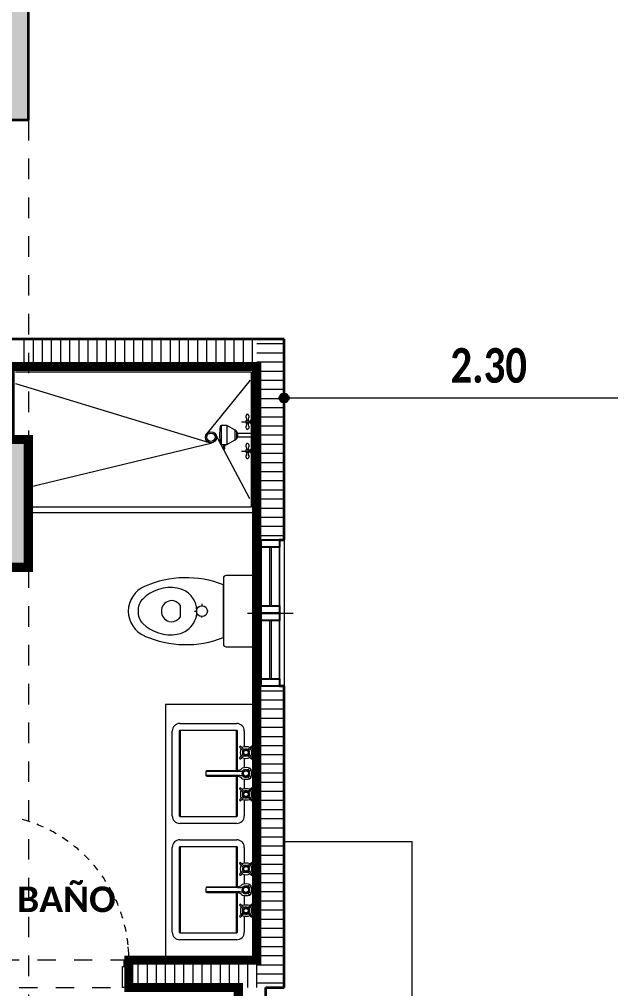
# Model space of a CAD drawing. Header units: metres. Extents: x -144 to 1000, y -717 to 29.
# Drawn here: x 847.21 to 850.45, y -562.73 to -557.42 of the extents above; entities that cross this region are included whole.
import ezdxf

# ---------------------------------------------------------------- set-up
doc = ezdxf.new("R2010")
doc.units = ezdxf.units.M
for name, pattern in [('Basculante', [0.11625, 0.075, -0.04125]), ('basculante modificado', [0.18, 0.1125, -0.0675]), ('Derribado', [0.36, 0.24, -0.12]), ('Trazo', [0.45, 0.225, -0.225])]:
    doc.linetypes.add(name, pattern=pattern)
doc.layers.get('0').update_dxf_attribs({"color": 1})
doc.layers.add('00-MEDICION', color=30, linetype='Continuous')
for name, color, linetype, lineweight in [('A-ANNO-DIMS', 1, 'Continuous', 9), ('A-DETL', 1, 'Continuous', 9), ('A-DETL-GENF', 1, 'Continuous', 9), ('A-DOOR', 1, 'Continuous', 9), ('A-DOOR-FRAM', 1, 'Continuous', 9), ('A-DOOR-HDLN', 1, 'Trazo', 20), ('A-FLOR', 2, 'Continuous', 9), ('A-GLAZ', 1, 'Continuous', 9), ('A-WALL', 4, 'Continuous', 9), ('G-ANNO-TEXT', 2, 'Continuous', 9), ('P-SANR-FIXT', 1, 'Continuous', 9), ('S-COLS', 7, 'Continuous', 9)]:
    doc.layers.add(name, color=color, linetype=linetype, lineweight=lineweight)
doc.layers.add('A-WALL-PATT', color=7, linetype='Continuous', lineweight=35, true_color=0x9c9c9c)
doc.styles.add('Calibri_B', font='calibrib.ttf', dxfattribs={"height": 0.165})
doc.styles.add('Calibri_B_7', font='calibrib.ttf', dxfattribs={"width": 0.8, "height": 0.18})

# ---------------------------------------------------------------- blocks, each defined once
blk = doc.blocks.new('H')
at = {"layer": 'S-COLS', "true_color": 0x5c5c5c}
h = blk.add_hatch(color=251, dxfattribs=at)
h.paths.add_polyline_path([(850.9115, -509.2755), (851.4115, -509.2755), (851.4115, -508.3755), (850.9115, -508.3755), (850.9115, -508.8647)])
h.paths.add_polyline_path([(833.1867, -509.2755), (833.6117, -509.2755), (833.6117, -508.3755), (833.1117, -508.3755), (833.1117, -509.2755), (833.1239, -509.2755)])
h.paths.add_polyline_path([(841.3117, -509.2754), (841.3117, -508.3754), (840.8117, -508.3754), (840.8117, -509.2754)])
h.paths.add_polyline_path([(847.6117, -501.5754), (847.6118, -501.5754), (847.6115, -498.4254), (847.1118, -498.4255), (847.1118, -501.5754), (847.4617, -501.5754)])
h.paths.add_polyline_path([(833.4615, -501.5754), (833.6116, -501.5754), (833.6116, -500.8755), (833.1116, -500.8755), (833.1116, -501.5754), (833.4596, -501.5754)])
h.paths.add_polyline_path([(839.0113, -501.5754), (839.0117, -501.5752), (839.0113, -501.0755), (837.3115, -501.0755), (837.3115, -498.9255), (839.0118, -498.9255), (839.0113, -498.4255), (837.0115, -498.4256), (837.0116, -501.5754), (838.8616, -501.5754)])
h.paths.add_polyline_path([(840.8117, -501.5754), (841.3117, -501.5754), (841.3117, -500.6754), (840.8117, -500.6754), (840.8117, -501.4679)])
h.paths.add_polyline_path([(851.0118, -501.5754), (851.4118, -501.5754), (851.4118, -500.8755), (851.0118, -500.8755), (851.0118, -501.4679)])
h.paths.add_polyline_path([(841.1617, -499.3255), (841.3118, -499.3255), (841.3118, -498.4255), (840.8118, -498.4255), (840.8118, -499.3255), (841.0117, -499.3255)])
h.paths.add_polyline_path([(833.1115, -499.1255), (833.6115, -499.1255), (833.6115, -498.4244), (833.1115, -498.4255), (833.1115, -498.636)])
h.paths.add_polyline_path([(851.2874, -499.1255), (851.4118, -499.1255), (851.4118, -498.4244), (851.0118, -498.4255), (851.0118, -499.1255), (851.2617, -499.1255)])
h.paths.add_polyline_path([(841.0117, -490.4255), (841.3117, -490.4255), (841.3117, -489.5255), (840.8117, -489.5255), (840.8117, -490.4255)])
h.paths.add_polyline_path([(851.4117, -490.4255), (851.4117, -489.5255), (850.9117, -489.5255), (850.9117, -490.4255), (851.3467, -490.4255)])
h.paths.add_polyline_path([(833.3117, -489.8255), (834.2117, -489.8255), (834.2117, -489.3255), (833.3117, -489.3255), (833.3117, -489.7155)])
at = {"layer": 'A-DETL', "color": 7, "linetype": 'basculante modificado'}
for p, q in [((851.4118, -499.1255), (851.4118, -500.8741)), ((851.4115, -501.5754), (851.4115, -508.3754))]:
    blk.add_line(p, q, dxfattribs=at)
at = {"layer": 'A-DETL-GENF', "lineweight": 25}
for p, q in [((852.6867, -501.4255), (852.7867, -501.4255)), ((852.6867, -501.4655), (852.6867, -501.4255)), ((852.7867, -501.4655), (852.6867, -501.4655)), ((852.7867, -501.4255), (852.7867, -501.4655)), ((852.6867, -501.7855), (852.7867, -501.7855)), ((852.6867, -501.8255), (852.6867, -501.7855)), ((852.7867, -501.7855), (852.7867, -501.8255)), ((852.6867, -501.8255), (852.7867, -501.8255)), ((852.6867, -501.8655), (852.6867, -501.8255)), ((852.7867, -501.8255), (852.6867, -501.8255)), ((852.7867, -501.8255), (852.7867, -501.8655)), ((852.7867, -501.8655), (852.6867, -501.8655)), ((852.6867, -502.1855), (852.7867, -502.1855)), ((852.6867, -502.2255), (852.6867, -502.1855)), ((852.7867, -502.1855), (852.7867, -502.2255)), ((852.7867, -502.2255), (852.6867, -502.2255))]:
    blk.add_line(p, q, dxfattribs=at)
at = {"layer": 'A-DETL-GENF'}
for p, q in [((852.6867, -501.4655), (852.6867, -501.7855)), ((852.7317, -501.4655), (852.7317, -501.7855)), ((852.7417, -501.4655), (852.7417, -501.7855)), ((852.7867, -501.4655), (852.7867, -501.7855)), ((852.6867, -501.8655), (852.6867, -502.1855)), ((852.7317, -501.8655), (852.7317, -502.1855)), ((852.7417, -501.8655), (852.7417, -502.1855)), ((852.7867, -501.8655), (852.7867, -502.1855))]:
    blk.add_line(p, q, dxfattribs=at)
at = {"layer": 'A-DETL-GENF', "linetype": 'Basculante'}
for p, q in [((851.9618, -503.7253), (851.1618, -503.7253)), ((851.9618, -503.8753), (851.9618, -503.7253)), ((851.1618, -503.8753), (851.9618, -503.8753))]:
    blk.add_line(p, q, dxfattribs=at)
at = {"layer": 'A-DOOR'}
for start, end in [(71.1143, 74.1684), (65.4451, 68.2717), (59.8378, 62.634), (54.2878, 57.0559), (48.7903, 51.5328), (43.3395, 46.0594), (37.9295, 40.6298), (32.5538, 35.2378), (27.2056, 29.8767), (21.8777, 24.5395), (16.5629, 19.2191), (11.2538, 13.9081), (5.9429, 8.5991), (0, 5.1398)]:
    blk.add_arc((851.1618, -503.7253), 0.8, start, end, dxfattribs=at)
at = {"layer": 'A-DOOR-FRAM'}
for p, q in [((851.9368, -503.7253), (851.9618, -503.7253)), ((851.9368, -503.7603), (851.9368, -503.7253)), ((851.9268, -503.7603), (851.9368, -503.7603)), ((851.9268, -503.8753), (851.9268, -503.7603)), ((851.9618, -503.8753), (851.9268, -503.8753))]:
    blk.add_line(p, q, dxfattribs=at)
at = {"layer": 'A-DOOR-HDLN'}
blk.add_line((851.9618, -503.8753), (851.9618, -503.7253), dxfattribs=at)
at = {"layer": 'A-FLOR'}
for p, q in [((852.6617, -502.3253), (852.1617, -502.3253)), ((852.1617, -502.3253), (852.1617, -503.7253))]:
    blk.add_line(p, q, dxfattribs=at)
at = {"layer": 'A-GLAZ'}
for p, q in [((852.7867, -501.4255), (852.6867, -501.4255)), ((852.6867, -501.4255), (852.6867, -501.8255)), ((852.7867, -501.8255), (852.7867, -501.4255)), ((852.6117, -501.8255), (852.8617, -501.8255)), ((852.7867, -501.8255), (852.6867, -501.8255)), ((852.6867, -501.8255), (852.6867, -502.2255)), ((852.7867, -501.8255), (852.6867, -501.8255)), ((852.7867, -502.2255), (852.7867, -501.8255)), ((852.7867, -502.2255), (852.6867, -502.2255))]:
    blk.add_line(p, q, dxfattribs=at)
at = {"layer": 'A-WALL', "lineweight": 35}
for p, q in [((852.8117, -500.3255), (851.2874, -500.3255)), ((852.8117, -501.4255), (852.8117, -500.3255)), ((851.3124, -500.4755), (852.6617, -500.4755)), ((852.6617, -500.4755), (852.6617, -501.4255)), ((852.6617, -501.4255), (852.6867, -501.4255)), ((852.7867, -501.4255), (852.8117, -501.4255)), ((852.6617, -502.2255), (852.6617, -503.7253)), ((852.6867, -502.2255), (852.6617, -502.2255)), ((852.8117, -502.2255), (852.7867, -502.2255)), ((852.8117, -503.8753), (852.8117, -502.2255)), ((852.6617, -503.7253), (851.9618, -503.7253)), ((851.9618, -503.7253), (851.9618, -503.8753)), ((851.9618, -503.8753), (852.5617, -503.8753)), ((852.5617, -503.8753), (852.5617, -503.9753)), ((852.7117, -503.8753), (852.8117, -503.8753)), ((852.7117, -503.9753), (852.7117, -503.8753))]:
    blk.add_line(p, q, dxfattribs=at)
at = {"layer": 'A-WALL'}
for p, q in [((852.6617, -502.2255), (852.6617, -501.4255)), ((852.8117, -501.4255), (852.8117, -502.2255)), ((852.8117, -503.0754), (853.5119, -503.0754)), ((853.5119, -509.2755), (853.5119, -503.0754))]:
    blk.add_line(p, q, dxfattribs=at)
at = {"layer": 'A-WALL-PATT', "color": 8, "lineweight": 5, "true_color": 0x727272}
for p, q in [((851.3873, -500.3255), (851.3873, -500.4755)), ((851.4373, -500.3255), (851.4373, -500.4755)), ((851.4873, -500.3255), (851.4873, -500.4755)), ((851.5373, -500.3255), (851.5373, -500.4755)), ((851.5873, -500.3255), (851.5873, -500.4755)), ((851.6373, -500.3255), (851.6373, -500.4755)), ((851.6873, -500.3255), (851.6873, -500.4755)), ((851.7373, -500.3255), (851.7373, -500.4755)), ((851.7873, -500.3255), (851.7873, -500.4755)), ((851.8373, -500.3255), (851.8373, -500.4755)), ((851.8873, -500.3255), (851.8873, -500.4755)), ((851.9373, -500.3255), (851.9373, -500.4755)), ((851.9873, -500.3255), (851.9873, -500.4755)), ((852.0373, -500.3255), (852.0373, -500.4755)), ((852.0873, -500.3255), (852.0873, -500.4755)), ((852.1373, -500.3255), (852.1373, -500.4755)), ((852.1873, -500.3255), (852.1873, -500.4755)), ((852.2373, -500.3255), (852.2373, -500.4755)), ((852.2873, -500.3255), (852.2873, -500.4755)), ((852.3373, -500.3255), (852.3373, -500.4755)), ((852.3873, -500.3255), (852.3873, -500.4755)), ((852.4373, -500.3255), (852.4373, -500.4755)), ((852.4873, -500.3255), (852.4873, -500.4755)), ((852.5373, -500.3255), (852.5373, -500.4755)), ((852.5873, -500.3255), (852.5873, -500.4755)), ((852.6373, -500.3255), (852.6373, -500.4755)), ((852.6617, -500.3506), (852.8117, -500.3506)), ((852.6617, -500.4006), (852.8117, -500.4006)), ((852.6617, -500.4506), (852.8117, -500.4506)), ((852.6617, -500.5006), (852.8117, -500.5006)), ((852.6617, -500.5506), (852.8117, -500.5506)), ((852.6617, -500.6006), (852.8117, -500.6006)), ((852.6617, -500.6506), (852.8117, -500.6506)), ((852.6617, -500.7006), (852.8117, -500.7006)), ((852.6617, -500.7506), (852.8117, -500.7506)), ((852.6617, -500.8006), (852.8117, -500.8006)), ((852.6617, -500.8506), (852.8117, -500.8506)), ((852.6617, -500.9006), (852.8117, -500.9006)), ((852.6617, -500.9506), (852.8117, -500.9506)), ((852.6617, -501.0006), (852.8117, -501.0006)), ((852.6617, -501.0506), (852.8117, -501.0506)), ((852.6617, -501.1006), (852.8117, -501.1006)), ((852.6617, -501.1506), (852.8117, -501.1506)), ((852.6617, -501.2006), (852.8117, -501.2006)), ((852.6617, -501.2506), (852.8117, -501.2506)), ((852.6617, -501.3006), (852.8117, -501.3006)), ((852.6617, -501.3506), (852.8117, -501.3506)), ((852.6617, -501.4006), (852.8117, -501.4006)), ((852.6617, -502.2506), (852.8117, -502.2506)), ((852.6617, -502.3006), (852.8117, -502.3006)), ((852.6617, -502.3506), (852.8117, -502.3506)), ((852.6617, -502.4006), (852.8117, -502.4006)), ((852.6617, -502.4506), (852.8117, -502.4506)), ((852.6617, -502.5006), (852.8117, -502.5006)), ((852.6617, -502.5506), (852.8117, -502.5506)), ((852.6617, -502.6006), (852.8117, -502.6006)), ((852.6617, -502.6506), (852.8117, -502.6506)), ((852.6617, -502.7006), (852.8117, -502.7006)), ((852.6617, -502.7506), (852.8117, -502.7506)), ((852.6617, -502.8006), (852.8117, -502.8006)), ((852.6617, -502.8506), (852.8117, -502.8506)), ((852.6617, -502.9006), (852.8117, -502.9006)), ((852.6617, -502.9506), (852.8117, -502.9506)), ((852.6617, -503.0006), (852.8117, -503.0006)), ((852.6617, -503.0506), (852.8117, -503.0506)), ((852.6617, -503.1006), (852.8117, -503.1006)), ((852.6617, -503.1506), (852.8117, -503.1506)), ((852.6617, -503.2006), (852.8117, -503.2006)), ((852.6617, -503.2506), (852.8117, -503.2506)), ((852.6617, -503.3006), (852.8117, -503.3006)), ((852.6617, -503.3506), (852.8117, -503.3506)), ((852.6617, -503.4006), (852.8117, -503.4006)), ((852.6617, -503.4506), (852.8117, -503.4506)), ((852.6617, -503.5006), (852.8117, -503.5006)), ((852.6617, -503.5506), (852.8117, -503.5506)), ((852.6617, -503.6006), (852.8117, -503.6006)), ((852.6617, -503.6506), (852.8117, -503.6506)), ((852.6617, -503.7006), (852.8117, -503.7006)), ((852.0113, -503.7253), (852.0113, -503.8753)), ((852.0613, -503.7253), (852.0613, -503.8753)), ((852.1113, -503.7253), (852.1113, -503.8753)), ((852.1613, -503.7253), (852.1613, -503.8753)), ((852.2113, -503.7253), (852.2113, -503.8753)), ((852.2613, -503.7253), (852.2613, -503.8753)), ((852.3113, -503.7253), (852.3113, -503.8753)), ((852.3613, -503.7253), (852.3613, -503.8753)), ((852.4113, -503.7253), (852.4113, -503.8753)), ((852.4613, -503.7253), (852.4613, -503.8753)), ((852.5113, -503.7253), (852.5113, -503.8753)), ((852.5613, -503.7253), (852.5613, -503.8753)), ((852.6113, -503.7253), (852.6113, -503.8753)), ((852.6613, -503.7253), (852.6613, -503.8753)), ((852.6617, -503.7506), (852.8117, -503.7506)), ((852.6617, -503.8006), (852.8117, -503.8006)), ((852.6617, -503.8506), (852.8117, -503.8506))]:
    blk.add_line(p, q, dxfattribs=at)
at = {"layer": 'P-SANR-FIXT'}
for p, q in [((851.3417, -500.5055), (852.6317, -500.5055)), ((852.6317, -500.5055), (852.6317, -501.2455)), ((851.3417, -500.5683), (852.4019, -500.8924)), ((852.6253, -500.5511), (852.391, -500.8404)), ((852.5784, -500.7787), (852.6617, -500.7787)), ((852.6034, -500.771), (852.6056, -500.771)), ((852.6034, -500.7741), (852.6034, -500.771)), ((852.6034, -500.7864), (852.6034, -500.7833)), ((852.6208, -500.7742), (852.6276, -500.7742)), ((852.6208, -500.7831), (852.6276, -500.7831)), ((852.6276, -500.7707), (852.6276, -500.7867)), ((852.6379, -500.7625), (852.6379, -500.7949)), ((852.6395, -500.7609), (852.6528, -500.7581)), ((852.6528, -500.7581), (852.6528, -500.7992)), ((852.6544, -500.7565), (852.6617, -500.755)), ((852.4678, -500.7989), (852.4678, -500.9029)), ((852.4982, -500.7989), (852.4678, -500.7989)), ((852.4982, -500.7989), (852.4982, -500.9029)), ((852.5433, -500.8242), (852.4982, -500.7989)), ((852.5433, -500.8776), (852.5433, -500.8242)), ((852.5529, -500.8327), (852.5567, -500.8407)), ((852.5529, -500.8691), (852.5529, -500.8327)), ((852.6056, -500.7864), (852.6034, -500.7864)), ((852.6528, -500.7992), (852.6395, -500.7965)), ((852.6537, -500.8287), (852.6617, -500.8287)), ((852.6537, -500.8723), (852.6537, -500.8287)), ((852.6617, -500.8023), (852.6544, -500.8008)), ((852.6246, -501.201), (852.434, -500.8425)), ((852.4426, -500.8586), (852.4426, -500.8724)), ((852.4982, -500.9029), (852.5433, -500.8776)), ((852.5567, -500.8611), (852.5529, -500.8691)), ((852.5567, -500.8407), (852.5567, -500.8603)), ((852.5567, -500.8407), (852.6342, -500.8407)), ((852.5567, -500.8603), (852.6342, -500.8603)), ((852.6342, -500.8407), (852.6537, -500.8407)), ((852.6342, -500.8603), (852.6537, -500.8603)), ((852.6617, -500.8723), (852.6537, -500.8723)), ((851.4118, -501.1364), (852.4186, -500.8931)), ((852.4678, -500.9029), (852.4982, -500.9029)), ((852.481, -500.9117), (852.481, -500.9029)), ((852.4869, -500.9117), (852.481, -500.9117)), ((852.481, -500.9186), (852.481, -500.9274)), ((852.4869, -500.9186), (852.481, -500.9186)), ((852.481, -500.9274), (852.4869, -500.9274)), ((852.4826, -500.9186), (852.4826, -500.9117)), ((852.4853, -500.9186), (852.4853, -500.9117)), ((852.4869, -500.9029), (852.4869, -500.9117)), ((852.4869, -500.9274), (852.4869, -500.9186)), ((852.5784, -500.9387), (852.6617, -500.9387)), ((852.6034, -500.931), (852.6034, -500.9341)), ((852.6056, -500.931), (852.6034, -500.931)), ((852.6034, -500.9433), (852.6034, -500.9464)), ((852.6208, -500.9342), (852.6276, -500.9342)), ((852.6208, -500.9431), (852.6276, -500.9431)), ((852.6276, -500.9467), (852.6276, -500.9307)), ((852.6379, -500.9549), (852.6379, -500.9225)), ((852.6528, -500.9181), (852.6395, -500.9209)), ((852.6528, -500.9592), (852.6528, -500.9181)), ((852.6617, -500.915), (852.6544, -500.9165)), ((852.6034, -500.9464), (852.6056, -500.9464)), ((852.6395, -500.9565), (852.6528, -500.9592)), ((852.6544, -500.9608), (852.6617, -500.9623)), ((852.6317, -501.2455), (851.4118, -501.2455)), ((851.4118, -501.2755), (852.6617, -501.2755)), ((852.6467, -501.6199), (852.4944, -501.6199)), ((852.4794, -501.6349), (852.4794, -501.8153)), ((852.4794, -501.9593), (852.4794, -501.6713)), ((852.2311, -501.7722), (852.2434, -501.7845)), ((852.2434, -501.7845), (852.2434, -501.8461)), ((852.3617, -501.7753), (852.3617, -501.7853)), ((852.3217, -501.8153), (852.3317, -501.8153)), ((852.3617, -501.8503), (852.3617, -501.8453)), ((852.3967, -501.8153), (852.3917, -501.8153)), ((852.4794, -501.8153), (852.4794, -501.9957)), ((852.2434, -501.8461), (852.2311, -501.8584)), ((852.4944, -502.0107), (852.6467, -502.0107)), ((852.1996, -502.9356), (852.1996, -502.4716)), ((852.2376, -502.4716), (852.2376, -502.9356)), ((852.2412, -502.43), (852.5522, -502.43)), ((852.5522, -502.468), (852.2412, -502.468)), ((852.2441, -502.9392), (852.2441, -502.468)), ((852.5489, -502.468), (852.5489, -502.6872)), ((852.5558, -502.6865), (852.5558, -502.4716)), ((852.5938, -502.4716), (852.5938, -502.5584)), ((852.5756, -502.5673), (852.5691, -502.5607)), ((852.5743, -502.5555), (852.5809, -502.5621)), ((852.592, -502.5837), (852.5756, -502.5673)), ((852.5809, -502.5621), (852.5972, -502.5784)), ((852.6086, -502.5784), (852.625, -502.5621)), ((852.6302, -502.5673), (852.6138, -502.5837)), ((852.625, -502.5621), (852.6315, -502.5555)), ((852.6368, -502.5607), (852.6302, -502.5673)), ((852.5691, -502.6179), (852.5756, -502.6114)), ((852.5809, -502.6166), (852.5743, -502.6232)), ((852.5756, -502.6114), (852.592, -502.595)), ((852.5972, -502.6003), (852.5809, -502.6166)), ((852.5938, -502.6203), (852.5938, -502.6731)), ((852.625, -502.6166), (852.6086, -502.6003)), ((852.6138, -502.595), (852.6302, -502.6114)), ((852.6315, -502.6232), (852.625, -502.6166)), ((852.6302, -502.6114), (852.6368, -502.6179)), ((852.5557, -502.6921), (852.3843, -502.6921)), ((852.3883, -502.6874), (852.547, -502.6874)), ((852.6248, -502.6748), (852.6155, -502.6847)), ((852.6318, -502.6818), (852.6219, -502.6911)), ((852.5557, -502.7151), (852.3843, -502.7151)), ((852.547, -502.7198), (852.3883, -502.7198)), ((852.5489, -502.72), (852.5489, -502.9392)), ((852.5558, -502.9356), (852.5558, -502.7207)), ((852.5938, -502.7342), (852.5938, -502.7889)), ((852.6248, -502.7325), (852.6155, -502.7226)), ((852.6219, -502.7162), (852.6318, -502.7255)), ((852.5755, -502.7957), (852.5691, -502.7893)), ((852.5743, -502.7841), (852.5807, -502.7905)), ((852.592, -502.8123), (852.5755, -502.7957)), ((852.5807, -502.7905), (852.5972, -502.807)), ((852.6086, -502.807), (852.6251, -502.7905)), ((852.6304, -502.7957), (852.6138, -502.8123)), ((852.6251, -502.7905), (852.6315, -502.7841)), ((852.6368, -502.7893), (852.6304, -502.7957)), ((852.5691, -502.8465), (852.5755, -502.8402)), ((852.5807, -502.8454), (852.5743, -502.8518)), ((852.5755, -502.8402), (852.592, -502.8236)), ((852.5972, -502.8289), (852.5807, -502.8454)), ((852.5938, -502.847), (852.5938, -502.9356)), ((852.6251, -502.8454), (852.6086, -502.8289)), ((852.6138, -502.8236), (852.6304, -502.8402)), ((852.6315, -502.8518), (852.6251, -502.8454)), ((852.6304, -502.8402), (852.6368, -502.8465)), ((852.2412, -502.9392), (852.5522, -502.9392)), ((852.5522, -502.9772), (852.2412, -502.9772)), ((852.1996, -503.5723), (852.1996, -503.1083)), ((852.2376, -503.1083), (852.2376, -503.5723)), ((852.2412, -503.0667), (852.5522, -503.0667)), ((852.5522, -503.1047), (852.2412, -503.1047)), ((852.2441, -503.5759), (852.2441, -503.1047)), ((852.5489, -503.1047), (852.5489, -503.3239)), ((852.5558, -503.3232), (852.5558, -503.1083)), ((852.5938, -503.1083), (852.5938, -503.1951)), ((852.5756, -503.204), (852.5691, -503.1974)), ((852.5743, -503.1922), (852.5809, -503.1987)), ((852.592, -503.2203), (852.5756, -503.204)), ((852.5809, -503.1987), (852.5972, -503.2151)), ((852.6086, -503.2151), (852.625, -503.1987)), ((852.6302, -503.204), (852.6138, -503.2203)), ((852.625, -503.1987), (852.6315, -503.1922)), ((852.6368, -503.1974), (852.6302, -503.204)), ((852.5691, -503.2546), (852.5756, -503.2481)), ((852.5809, -503.2533), (852.5743, -503.2598)), ((852.5756, -503.2481), (852.592, -503.2317)), ((852.5972, -503.2369), (852.5809, -503.2533)), ((852.5938, -503.2569), (852.5938, -503.3097)), ((852.625, -503.2533), (852.6086, -503.2369)), ((852.6138, -503.2317), (852.6302, -503.2481)), ((852.6315, -503.2598), (852.625, -503.2533)), ((852.6302, -503.2481), (852.6368, -503.2546)), ((852.5557, -503.3288), (852.3843, -503.3288)), ((852.3883, -503.3241), (852.547, -503.3241)), ((852.6248, -503.3115), (852.6155, -503.3213)), ((852.6318, -503.3185), (852.6219, -503.3277)), ((852.5557, -503.3518), (852.3843, -503.3518)), ((852.547, -503.3565), (852.3883, -503.3565)), ((852.5489, -503.3567), (852.5489, -503.5759)), ((852.5558, -503.5723), (852.5558, -503.3574)), ((852.5938, -503.3709), (852.5938, -503.4256)), ((852.6248, -503.3691), (852.6155, -503.3593)), ((852.6219, -503.3529), (852.6318, -503.3621)), ((852.5755, -503.4324), (852.5691, -503.426)), ((852.5743, -503.4208), (852.5807, -503.4272)), ((852.592, -503.4489), (852.5755, -503.4324)), ((852.5807, -503.4272), (852.5972, -503.4437)), ((852.6086, -503.4437), (852.6251, -503.4272)), ((852.6304, -503.4324), (852.6138, -503.4489)), ((852.6251, -503.4272), (852.6315, -503.4208)), ((852.6368, -503.426), (852.6304, -503.4324)), ((852.5691, -503.4832), (852.5755, -503.4768)), ((852.5807, -503.482), (852.5743, -503.4884)), ((852.5755, -503.4768), (852.592, -503.4603)), ((852.5972, -503.4655), (852.5807, -503.482)), ((852.5938, -503.4837), (852.5938, -503.5723)), ((852.6251, -503.482), (852.6086, -503.4655)), ((852.6138, -503.4603), (852.6304, -503.4768)), ((852.6315, -503.4884), (852.6251, -503.482)), ((852.6304, -503.4768), (852.6368, -503.4832)), ((852.2412, -503.5759), (852.5522, -503.5759)), ((852.5522, -503.6139), (852.2412, -503.6139))]:
    blk.add_line(p, q, dxfattribs=at)
for centre, radius in [((852.6111, -500.7787), 0.00903), ((852.4114, -500.8633), 0.0307), ((852.4114, -500.8633), 0.0231), ((852.6111, -500.9387), 0.00903), ((852.3617, -501.8153), 0.03), ((852.6029, -502.5893), 0.0123), ((852.6029, -502.7036), 0.0193), ((852.6029, -502.7036), 0.0144), ((852.6029, -502.8179), 0.0123), ((852.6029, -503.226), 0.0123), ((852.6029, -503.3403), 0.0193), ((852.6029, -503.3403), 0.0144), ((852.6029, -503.4546), 0.0123)]:
    blk.add_circle(centre, radius, dxfattribs=at)
for centre, radius, start, end in [((852.6148, -500.749), 0.0127, 131.2787, 220.6125), ((852.5911, -500.7646), 0.0158, 336.2284, 27.6734), ((852.6111, -500.7431), 0.00597, 37.4869, 142.5131), ((852.6286, -500.7641), 0.0133, 149.2408, 223.1352), ((852.6286, -500.7933), 0.0133, 136.8648, 210.7592), ((852.6075, -500.749), 0.0127, 319.3875, 48.7213), ((852.6208, -500.7718), 0.0024, 215.3035, 270), ((852.6208, -500.7855), 0.0024, 90, 144.6965), ((852.6292, -500.7707), 0.0016, 90, 180), ((852.629, -500.7598), 0.00934, 271.4421, 342.9741), ((852.6395, -500.7625), 0.0016, 90, 180), ((852.6544, -500.7581), 0.0016, 90, 180), ((852.7293, -500.8509), 0.2711, 170.1458, 189.8542), ((852.4678, -500.8045), 0.0056, 90, 180), ((852.5385, -500.8395), 0.016, 25.3085, 72.5748), ((852.6148, -500.8083), 0.0127, 139.3875, 228.7213), ((852.5911, -500.7927), 0.0158, 332.3266, 23.7716), ((852.6111, -500.8143), 0.00597, 217.4869, 322.5131), ((852.6075, -500.8083), 0.0127, 311.2787, 40.6125), ((852.6292, -500.7867), 0.0016, 180, 270), ((852.629, -500.7976), 0.00934, 17.0259, 88.5579), ((852.6395, -500.7949), 0.0016, 180, 270), ((852.6544, -500.7992), 0.0016, 180, 270), ((852.5385, -500.8623), 0.016, 287.4252, 334.6915), ((852.628, -500.8505), 0.0116, 302.372, 57.628), ((852.4678, -500.8973), 0.0056, 180, 270), ((852.6148, -500.909), 0.0127, 131.2787, 220.6125), ((852.5911, -500.9246), 0.0158, 336.2284, 27.6734), ((852.6111, -500.9031), 0.00597, 37.4869, 142.5131), ((852.6286, -500.9241), 0.0133, 149.2408, 223.1352), ((852.6075, -500.909), 0.0127, 319.3875, 48.7213), ((852.6208, -500.9318), 0.0024, 215.3035, 270), ((852.6208, -500.9455), 0.0024, 90, 144.6965), ((852.6292, -500.9307), 0.0016, 90, 180), ((852.629, -500.9198), 0.00934, 271.4421, 342.9741), ((852.6395, -500.9225), 0.0016, 90, 180), ((852.6544, -500.9181), 0.0016, 90, 180), ((852.6148, -500.9683), 0.0127, 139.3875, 228.7213), ((852.5911, -500.9527), 0.0158, 332.3266, 23.7716), ((852.6111, -500.9743), 0.00597, 217.4869, 322.5131), ((852.6286, -500.9533), 0.0133, 136.8648, 210.7592), ((852.6075, -500.9683), 0.0127, 311.2787, 40.6125), ((852.6292, -500.9467), 0.0016, 180, 270), ((852.629, -500.9576), 0.00934, 17.0259, 88.5579), ((852.6395, -500.9549), 0.0016, 180, 270), ((852.6544, -500.9592), 0.0016, 180, 270), ((852.2735, -502.1903), 0.5584, 68.3591, 113.7969), ((852.4944, -501.6349), 0.015, 90, 180), ((852.6467, -501.6349), 0.015, 0, 90), ((852.1087, -501.8167), 0.15, 113.7969, 179.4689), ((852.1913, -501.9058), 0.2199, 80.9061, 134.3974), ((852.2058, -501.8153), 0.1282, 359.9985, 80.9061), ((852.0945, -501.807), 0.0816, 134.3974, 185.8355), ((852.1981, -501.8153), 0.0581, 107.1865, 252.8171), ((852.1957, -501.8075), 0.05, 45, 107.1865), ((852.1087, -501.8139), 0.15, 180.5311, 246.2031), ((852.0945, -501.8236), 0.0816, 174.1645, 225.6026), ((852.2058, -501.8153), 0.1282, 312.4453, 0.0015), ((852.1913, -501.7248), 0.2199, 225.6026, 279.0939), ((852.1957, -501.8231), 0.05, 252.8171, 315), ((852.2735, -501.4403), 0.5584, 246.2031, 291.6409), ((852.2058, -501.8153), 0.1282, 279.0939, 312.4453), ((852.4944, -501.9957), 0.015, 180, 270), ((852.6467, -501.9957), 0.015, 270, 0), ((852.2412, -502.4716), 0.0416, 90, 180), ((852.2412, -502.4716), 0.0036, 90, 180), ((852.5522, -502.4716), 0.0416, 0, 90), ((852.5522, -502.4716), 0.0036, 0, 90), ((852.5717, -502.5581), 0.0037, 45, 225), ((852.6266, -502.5893), 0.0555, 156.6101, 203.3899), ((852.6029, -502.613), 0.0556, 66.6101, 113.3899), ((852.6402, -502.5893), 0.0562, 167.386, 192.614), ((852.6029, -502.5893), 0.0142, 150.1581, 209.8419), ((852.6029, -502.6266), 0.0562, 77.386, 102.614), ((852.6029, -502.5893), 0.0142, 60.1581, 119.8419), ((852.6029, -502.5893), 0.0142, 330.1581, 29.8419), ((852.5656, -502.5893), 0.0562, 347.386, 12.614), ((852.5792, -502.5893), 0.0555, 336.6101, 23.3899), ((852.6341, -502.5581), 0.0037, 315, 135), ((852.5717, -502.6206), 0.0037, 135, 315), ((852.6029, -502.5656), 0.0556, 246.6101, 293.3899), ((852.6029, -502.552), 0.0562, 257.386, 282.614), ((852.6029, -502.5893), 0.0142, 240.1581, 299.8419), ((852.6341, -502.6206), 0.0037, 225, 45), ((852.5462, -502.7035), 0.1623, 175.9896, 184.0925), ((852.5468, -502.6184), 0.069, 270.1496, 293.2303), ((852.5557, -502.5066), 0.1855, 270, 278.1171), ((852.5669, -502.6649), 0.0184, 293.049, 328.951), ((852.7117, -502.7036), 0.1305, 174.125, 185.875), ((852.5773, -502.6774), 0.0137, 289.7305, 325.7852), ((852.6029, -502.7553), 0.0835, 74.8282, 104.0659), ((852.6029, -502.7409), 0.0577, 77.3995, 104.3835), ((852.6369, -502.6696), 0.0262, 215.077, 234.923), ((852.5656, -502.7036), 0.0576, 347.3995, 12.6005), ((852.6471, -502.6595), 0.0271, 214.4754, 235.5246), ((852.5512, -502.7036), 0.0835, 344.8282, 15.1718), ((852.547, -502.788), 0.0682, 66.62, 90), ((852.5557, -502.9007), 0.1855, 81.8829, 90), ((852.5666, -502.7427), 0.0188, 31.38, 66.62), ((852.5773, -502.7299), 0.0137, 34.2148, 70.2695), ((852.6029, -502.6519), 0.0835, 255.9341, 285.1718), ((852.6029, -502.6663), 0.0577, 255.6165, 282.6005), ((852.6369, -502.7377), 0.0262, 125.077, 144.923), ((852.6471, -502.7478), 0.0271, 124.4754, 145.5246), ((852.5717, -502.7867), 0.0037, 45, 225), ((852.6648, -502.8179), 0.092, 166.0349, 193.9651), ((852.6029, -502.8798), 0.092, 76.0349, 103.9651), ((852.6029, -502.8552), 0.0562, 77.386, 102.614), ((852.5411, -502.8179), 0.092, 346.0349, 13.9651), ((852.6341, -502.7867), 0.0037, 315, 135), ((852.5717, -502.8492), 0.0037, 135, 315), ((852.6029, -502.7561), 0.092, 256.0349, 283.9651), ((852.6402, -502.8179), 0.0562, 167.386, 192.614), ((852.6029, -502.8179), 0.0142, 150.1581, 209.8419), ((852.6029, -502.7806), 0.0562, 257.386, 282.614), ((852.6029, -502.8179), 0.0142, 60.1581, 119.8419), ((852.6029, -502.8179), 0.0142, 240.1581, 299.8419), ((852.6029, -502.8179), 0.0142, 330.1581, 29.8419), ((852.5656, -502.8179), 0.0562, 347.386, 12.614), ((852.6341, -502.8492), 0.0037, 225, 45), ((852.2412, -502.9356), 0.0416, 180, 270), ((852.2412, -502.9356), 0.0036, 180, 270), ((852.5522, -502.9356), 0.0036, 270, 0), ((852.5522, -502.9356), 0.0416, 270, 0), ((852.2412, -503.1083), 0.0416, 90, 180), ((852.2412, -503.1083), 0.0036, 90, 180), ((852.5522, -503.1083), 0.0416, 0, 90), ((852.5522, -503.1083), 0.0036, 0, 90), ((852.5717, -503.1948), 0.0037, 45, 225), ((852.6266, -503.226), 0.0555, 156.6101, 203.3899), ((852.6029, -503.2497), 0.0556, 66.6101, 113.3899), ((852.6402, -503.226), 0.0562, 167.386, 192.614), ((852.6029, -503.226), 0.0142, 150.1581, 209.8419), ((852.6029, -503.2633), 0.0562, 77.386, 102.614), ((852.6029, -503.226), 0.0142, 60.1581, 119.8419), ((852.6029, -503.226), 0.0142, 330.1581, 29.8419), ((852.5656, -503.226), 0.0562, 347.386, 12.614), ((852.5792, -503.226), 0.0555, 336.6101, 23.3899), ((852.6341, -503.1948), 0.0037, 315, 135), ((852.5717, -503.2572), 0.0037, 135, 315), ((852.6029, -503.2023), 0.0556, 246.6101, 293.3899), ((852.6029, -503.1887), 0.0562, 257.386, 282.614), ((852.6029, -503.226), 0.0142, 240.1581, 299.8419), ((852.6341, -503.2572), 0.0037, 225, 45), ((852.5462, -503.3402), 0.1623, 175.9896, 184.0925), ((852.5468, -503.2551), 0.069, 270.1496, 293.2303), ((852.5557, -503.1433), 0.1855, 270, 278.1171), ((852.5669, -503.3016), 0.0184, 293.049, 328.951), ((852.7117, -503.3403), 0.1305, 174.125, 185.875), ((852.5773, -503.3141), 0.0137, 289.7305, 325.7852), ((852.6029, -503.392), 0.0835, 74.8282, 104.0659), ((852.6029, -503.3776), 0.0577, 77.3995, 104.3835), ((852.6369, -503.3063), 0.0262, 215.077, 234.923), ((852.5656, -503.3403), 0.0576, 347.3995, 12.6005), ((852.6471, -503.2961), 0.0271, 214.4754, 235.5246), ((852.5512, -503.3403), 0.0835, 344.8282, 15.1718), ((852.547, -503.4247), 0.0682, 66.62, 90), ((852.5557, -503.5373), 0.1855, 81.8829, 90), ((852.5666, -503.3793), 0.0188, 31.38, 66.62), ((852.5773, -503.3665), 0.0137, 34.2148, 70.2695), ((852.6029, -503.2886), 0.0835, 255.9341, 285.1718), ((852.6029, -503.303), 0.0577, 255.6165, 282.6005), ((852.6369, -503.3743), 0.0262, 125.077, 144.923), ((852.6471, -503.3845), 0.0271, 124.4754, 145.5246), ((852.5717, -503.4234), 0.0037, 45, 225), ((852.6648, -503.4546), 0.092, 166.0349, 193.9651), ((852.6029, -503.5165), 0.092, 76.0349, 103.9651), ((852.6029, -503.4919), 0.0562, 77.386, 102.614), ((852.5411, -503.4546), 0.092, 346.0349, 13.9651), ((852.6341, -503.4234), 0.0037, 315, 135), ((852.5717, -503.4858), 0.0037, 135, 315), ((852.6029, -503.3927), 0.092, 256.0349, 283.9651), ((852.6402, -503.4546), 0.0562, 167.386, 192.614), ((852.6029, -503.4546), 0.0142, 150.1581, 209.8419), ((852.6029, -503.4173), 0.0562, 257.386, 282.614), ((852.6029, -503.4546), 0.0142, 60.1581, 119.8419), ((852.6029, -503.4546), 0.0142, 240.1581, 299.8419), ((852.6029, -503.4546), 0.0142, 330.1581, 29.8419), ((852.5656, -503.4546), 0.0562, 347.386, 12.614), ((852.6341, -503.4858), 0.0037, 225, 45), ((852.2412, -503.5723), 0.0416, 180, 270), ((852.2412, -503.5723), 0.0036, 180, 270), ((852.5522, -503.5723), 0.0036, 270, 0), ((852.5522, -503.5723), 0.0416, 270, 0)]:
    blk.add_arc(centre, radius, start, end, dxfattribs=at)
for points in [[(852.3842, -502.6922), (852.3848, -502.6918), (852.3859, -502.6909), (852.3873, -502.6893), (852.388, -502.6881), (852.3883, -502.6874)], [(852.3883, -502.7198), (852.388, -502.7192), (852.3873, -502.718), (852.3859, -502.7164), (852.3848, -502.7155), (852.3843, -502.7151)], [(852.3842, -503.3288), (852.3848, -503.3284), (852.3859, -503.3276), (852.3873, -503.326), (852.388, -503.3248), (852.3883, -503.3241)], [(852.3883, -503.3565), (852.388, -503.3559), (852.3873, -503.3546), (852.3859, -503.353), (852.3848, -503.3521), (852.3843, -503.3518)]]:
    blk.add_open_spline(points, degree=3, dxfattribs=at)
at = {"layer": 'S-COLS', "lineweight": 35}
for p, q in [((851.4118, -499.1255), (851.4118, -498.4244)), ((851.2874, -499.1255), (851.4118, -499.1255)), ((851.4118, -500.8755), (851.0118, -500.8755)), ((851.4118, -501.5754), (851.4118, -500.8755)), ((851.0118, -501.5754), (851.4118, -501.5754))]:
    blk.add_line(p, q, dxfattribs=at)
at = {"layer": 'G-ANNO-TEXT', "style": 'Calibri_B'}
blk.add_text('BAÑO', height=0.14, dxfattribs=at).set_placement((851.35, -503.4627))
blk = doc.blocks.new('OOOO')
at = {"layer": 'A-ANNO-DIMS', "lineweight": 25, "true_color": 0x0000ff}
h = blk.add_hatch(color=5, dxfattribs=at)
edge = h.paths.add_edge_path()
edge.add_arc((615.9859, -502.9471), 0.025, 0, 360)
at = {"layer": 'A-ANNO-DIMS', "color": 5, "linetype": 'Derribado', "true_color": 0x0000ff}
blk.add_line((615.9859, -502.9471), (615.9859, -502.7071), dxfattribs=at)
at = {"layer": 'A-ANNO-DIMS', "color": 5, "true_color": 0x0000ff}
for q in [(618.2839, -502.9471), (615.9859, -503.1871)]:
    blk.add_line((615.9859, -502.9471), q, dxfattribs=at)
at = {"layer": 'A-ANNO-DIMS', "color": 5, "lineweight": 25, "true_color": 0x0000ff}
blk.add_circle((615.9859, -502.9471), 0.025, dxfattribs=at)
at = {"layer": 'A-ANNO-DIMS', "color": 5, "true_color": 0x0000ff, "insert": (616.8966, -502.6738), "char_height": 0.19, "width": 0.572076, "attachment_point": 1, "line_spacing_factor": 1.158048, "style": 'Calibri_B_7'}
blk.add_mtext('2.30', dxfattribs=at)

msp = doc.modelspace()

# ---------------------------------------------------------------- linework, layer by layer
at = {"layer": '00-MEDICION', "const_width": 0.05}
msp.add_lwpolyline([(845.1078, -562.8189), (845.1074, -562.7191), (846.0574, -562.7189), (846.0574, -562.5689), (844.9078, -562.5689), (844.9078, -560.9691), (846.8579, -560.9691), (846.8579, -562.7189), (847.0074, -562.7189), (847.0074, -560.419), (847.2576, -560.419), (847.2576, -559.719), (847.1585, -559.719), (847.1585, -559.319), (848.5078, -559.319), (848.5074, -562.5689), (847.8079, -562.5689), (847.8079, -562.7189), (848.4074, -562.7189), (848.4078, -567.219)], dxfattribs=at)

# ---------------------------------------------------------------- block references
at = {"color": 3}
for name, p in [('H', (-4.1539, -58.8435)), ('OOOO', (232.6719, -56.5445))]:
    msp.add_blockref(name, p, dxfattribs=at)

doc.saveas('drawing.dxf')
